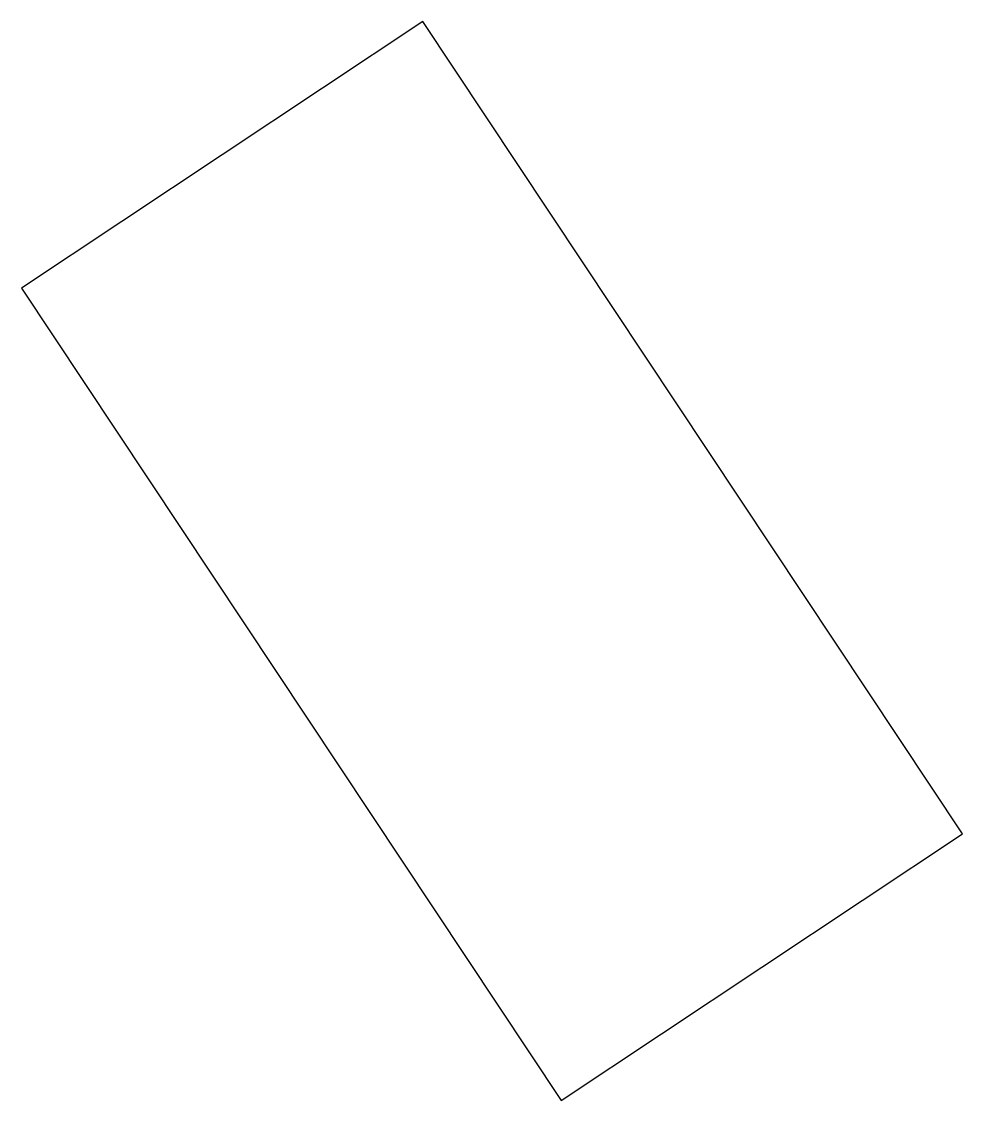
# Model space of a CAD drawing. Header units: millimetres. Extents: x 612762.6 to 612778.9, y 1317116.6 to 1317135.3.
import ezdxf

# ---------------------------------------------------------------- set-up
doc = ezdxf.new("R2010")
doc.units = ezdxf.units.MM
doc.layers.add('CVL_CUADCON_TIT', color=1, linetype='Continuous')

msp = doc.modelspace()

# ---------------------------------------------------------------- linework, layer by layer
at = {"layer": 'CVL_CUADCON_TIT', "color": 0, "linetype": 'ByBlock', "lineweight": -2, "ltscale": 0.5, "flags": 128}
msp.add_lwpolyline([(612778.946, 1317121.2039), (612769.5905, 1317135.2781), (612762.6358, 1317130.657), (612771.9913, 1317116.5827)], close=True, dxfattribs=at)

doc.saveas('drawing.dxf')
